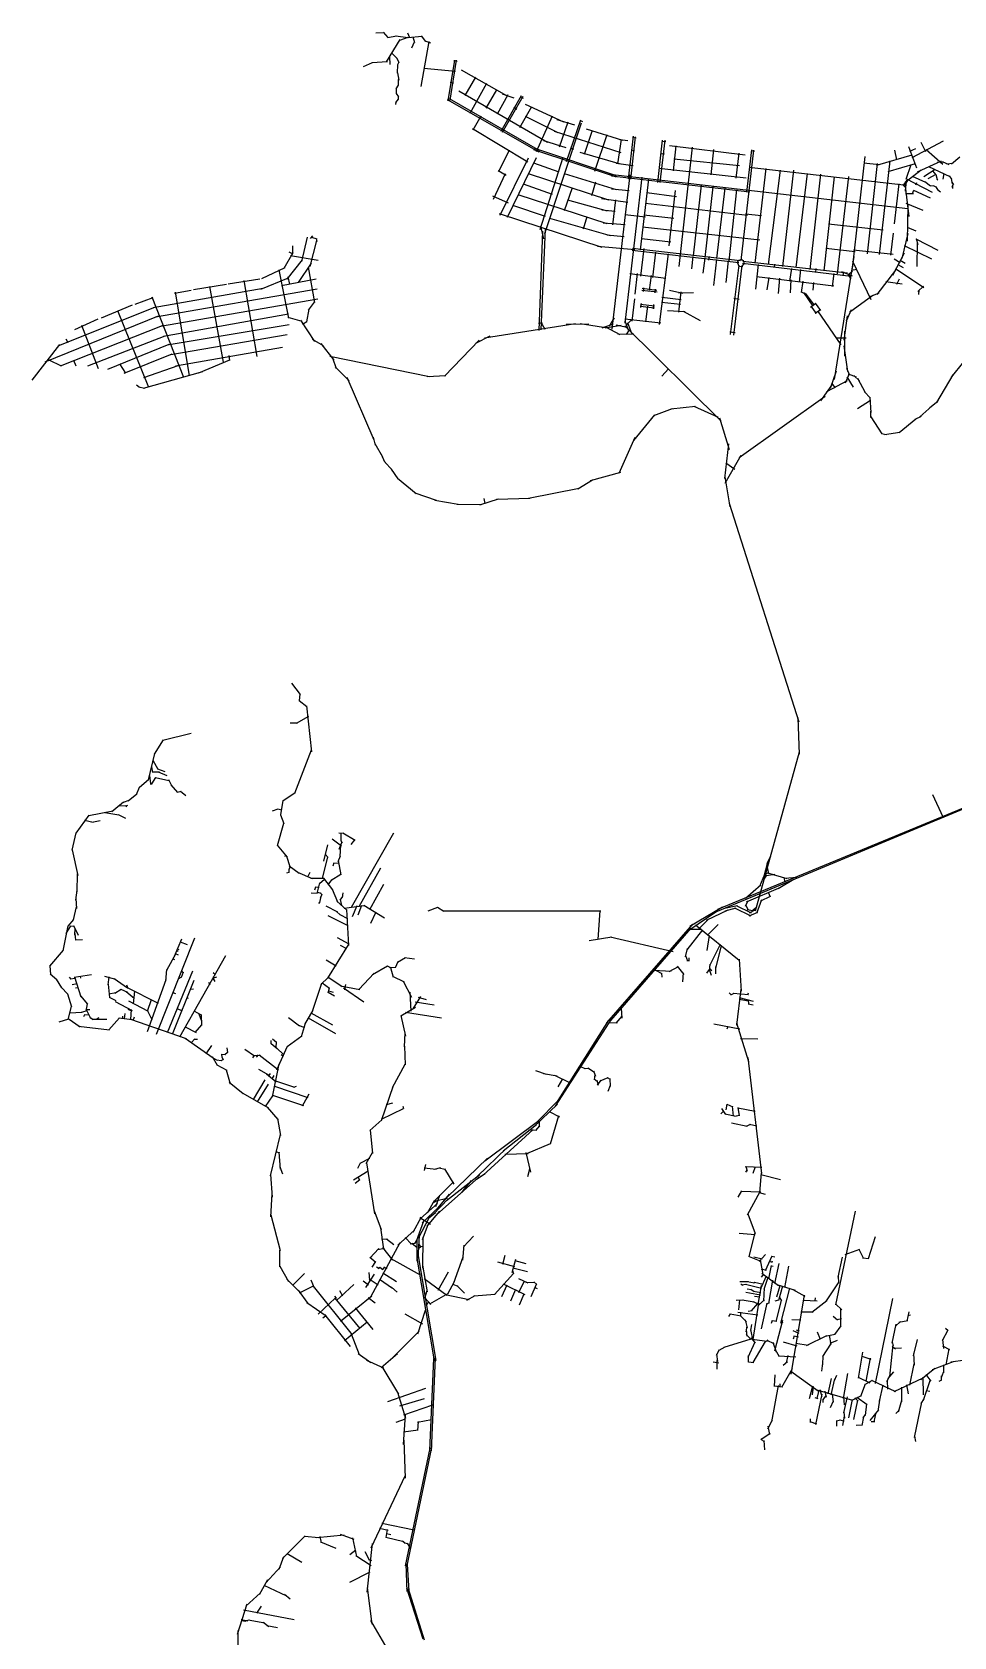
# Model space of a CAD drawing. Header units: inches. Extents: x 723427 to 759408, y 6910722 to 6968430.
# Drawn here: x 743049 to 749044, y 6952862 to 6963302 of the extents above; entities that cross this region are included whole.
import ezdxf

# ---------------------------------------------------------------- set-up
doc = ezdxf.new("R2010")
doc.units = ezdxf.units.IN
doc.header["$MEASUREMENT"] = 0

msp = doc.modelspace()

# ---------------------------------------------------------------- linework, layer by layer
for points in [[(745283, 6963296), (745335, 6963300)], [(745331, 6963302), (745363, 6963266)], [(745354, 6963108), (745442, 6963253)], [(745360, 6963267), (745420, 6963277)], [(745413, 6963277), (745494, 6963266)], [(745440, 6963250), (745495, 6963268)], [(745491, 6963298), (745502, 6963266)], [(745492, 6963267), (745586, 6963276)], [(745524, 6963271), (745535, 6963234)], [(745579, 6963277), (745608, 6963241)], [(745388, 6963165), (745422, 6963131)], [(745518, 6963200), (745535, 6963238)], [(745579, 6962947), (745630, 6963240)], [(745603, 6963244), (745639, 6963231)], [(745203, 6963078), (745263, 6963105)], [(745258, 6963104), (745360, 6963110)], [(745372, 6963141), (745376, 6963090)], [(745421, 6963132), (745434, 6963104)], [(745426, 6963035), (745427, 6963092)], [(745427, 6963090), (745434, 6963105)], [(745597, 6963067), (745802, 6963048)], [(745754, 6962854), (745797, 6963120)], [(745768, 6962859), (745809, 6963119)], [(745791, 6963117), (745814, 6963112)], [(745839, 6963056), (746133, 6962889)], [(745417, 6962933), (745432, 6962957)], [(745426, 6963037), (745433, 6962990)], [(745431, 6962956), (745432, 6962993)], [(745768, 6962976), (745790, 6962971)], [(745866, 6962890), (745934, 6963008)], [(745897, 6962775), (746007, 6962969)], [(745414, 6962830), (745416, 6962847)], [(745415, 6962844), (745432, 6962866)], [(745417, 6962903), (745432, 6962881)], [(745418, 6962902), (745418, 6962934)], [(745431, 6962865), (745432, 6962885)], [(745749, 6962863), (746345, 6962523)], [(745762, 6962869), (746349, 6962532)], [(745824, 6962919), (746400, 6962586)], [(746002, 6962807), (746071, 6962927)], [(746075, 6962770), (746145, 6962895)], [(746099, 6962657), (746232, 6962889)], [(746106, 6962901), (746182, 6962875)], [(746107, 6962650), (746243, 6962886)], [(746222, 6962882), (746243, 6962871)], [(746256, 6962832), (746504, 6962718)], [(745917, 6962665), (745970, 6962757)], [(746181, 6962813), (746202, 6962800)], [(746220, 6962681), (746298, 6962817)], [(746255, 6962754), (746467, 6962648)], [(746328, 6962526), (746433, 6962757)], [(746462, 6962734), (746575, 6962699)], [(746525, 6962459), (746618, 6962731)], [(745913, 6962674), (746273, 6962458)], [(746383, 6961991), (746622, 6962712)], [(746444, 6962657), (746878, 6962519)], [(746479, 6962556), (746535, 6962718)], [(746612, 6962727), (746629, 6962721)], [(746641, 6962507), (746693, 6962663)], [(746651, 6962673), (746889, 6962599)], [(746708, 6962398), (746788, 6962636)], [(746927, 6962348), (746959, 6962625)], [(746083, 6962394), (746153, 6962536)], [(746310, 6962538), (746847, 6962361)], [(746316, 6962547), (746846, 6962369)], [(746375, 6962596), (746519, 6962552)], [(746552, 6962546), (746570, 6962540)], [(746610, 6962521), (746874, 6962444)], [(746858, 6962444), (746882, 6962604)], [(746870, 6962603), (746923, 6962597)], [(746942, 6962346), (746973, 6962621)], [(746944, 6962535), (746967, 6962532)], [(746953, 6962618), (746977, 6962615)], [(747118, 6962323), (747149, 6962598)], [(747133, 6962323), (747166, 6962598)], [(747145, 6962593), (747170, 6962590)], [(747195, 6962564), (747685, 6962504)], [(747219, 6962400), (747238, 6962562)], [(747256, 6961776), (747344, 6962554)], [(747464, 6962373), (747483, 6962538)], [(747661, 6961816), (747743, 6962533)], [(747697, 6962260), (747729, 6962535)], [(747724, 6962531), (747746, 6962528)], [(748658, 6962534), (748671, 6962471)], [(748749, 6962558), (748801, 6962419)], [(748757, 6962528), (748797, 6962544)], [(748773, 6962486), (748975, 6962595)], [(748828, 6962585), (748858, 6962526)], [(748864, 6962539), (748971, 6962443)], [(746093, 6962111), (746276, 6962483)], [(746140, 6962097), (746330, 6962485)], [(746310, 6962451), (746475, 6962392)], [(746353, 6962018), (746503, 6962489)], [(746847, 6962450), (746958, 6962435)], [(747124, 6962416), (747692, 6962353)], [(747137, 6962512), (747161, 6962509)], [(747223, 6962478), (747649, 6962435)], [(747627, 6962351), (747646, 6962514)], [(747713, 6962423), (748736, 6962307)], [(747751, 6961799), (747823, 6962415)], [(748384, 6961763), (748467, 6962492)], [(748458, 6962451), (748558, 6962440)], [(748481, 6961859), (748547, 6962446)], [(748549, 6962439), (748773, 6962503)], [(748559, 6961854), (748628, 6962465)], [(748615, 6962394), (748793, 6962446)], [(748733, 6962345), (748765, 6962440)], [(748807, 6962392), (748963, 6962465)], [(748878, 6962428), (749018, 6962363)], [(748935, 6962456), (748977, 6962457)], [(748967, 6962460), (749011, 6962441)], [(748998, 6962444), (749035, 6962449)], [(749027, 6962445), (749083, 6962491)], [(746049, 6962216), (746128, 6962381)], [(746079, 6962402), (746132, 6962372)], [(746242, 6962314), (746430, 6962248)], [(746274, 6962382), (746798, 6962210)], [(746509, 6962383), (746848, 6962278)], [(746688, 6962238), (746714, 6962327)], [(746806, 6962378), (748743, 6962154)], [(746816, 6962367), (747717, 6962262)], [(746822, 6961369), (746938, 6962373)], [(746906, 6961408), (747016, 6962358)], [(747005, 6961885), (747060, 6962346)], [(747838, 6961790), (747916, 6962404)], [(747930, 6961778), (748002, 6962403)], [(748018, 6961770), (748091, 6962383)], [(748109, 6961758), (748178, 6962378)], [(748199, 6961748), (748268, 6962361)], [(748287, 6961729), (748360, 6962362)], [(748658, 6962055), (748688, 6962315)], [(748710, 6962311), (748727, 6962292)], [(748718, 6962308), (748740, 6962339)], [(748727, 6962325), (748830, 6962405)], [(748728, 6962268), (748734, 6962322)], [(748729, 6962310), (748748, 6962344)], [(748731, 6962349), (748903, 6962261)], [(748772, 6962365), (748859, 6962326)], [(748797, 6962309), (748803, 6962323)], [(748848, 6962363), (748922, 6962410)], [(748854, 6962329), (748892, 6962301)], [(748876, 6962349), (748928, 6962378)], [(748905, 6962400), (748927, 6962373)], [(748926, 6962376), (748935, 6962342)], [(748933, 6962346), (748939, 6962339)], [(748974, 6962344), (748981, 6962382)], [(749013, 6962367), (749029, 6962344)], [(749026, 6962349), (749032, 6962315)], [(749027, 6962330), (749042, 6962309)], [(749033, 6962292), (749041, 6962316)], [(746043, 6962236), (746145, 6962191)], [(746208, 6962245), (746786, 6962056)], [(746512, 6962141), (746563, 6962290)], [(746530, 6962211), (746788, 6962138)], [(746752, 6962220), (746922, 6962195)], [(746817, 6962283), (746931, 6962271)], [(746826, 6962048), (746844, 6962211)], [(747046, 6962259), (747240, 6962233)], [(747192, 6961911), (747234, 6962271)], [(747349, 6961847), (747403, 6962307)], [(747425, 6961835), (747479, 6962295)], [(747502, 6961829), (747556, 6962287)], [(747582, 6961814), (747632, 6962276)], [(748726, 6962299), (748751, 6962102)], [(748729, 6962251), (748780, 6962252)], [(748775, 6962251), (748784, 6962273)], [(748781, 6962273), (748889, 6962224)], [(748890, 6962302), (748910, 6962303)], [(748908, 6962303), (748927, 6962295)], [(748926, 6962296), (748940, 6962274)], [(748937, 6962277), (748956, 6962262)], [(749034, 6962302), (749035, 6962285)], [(746087, 6962122), (746754, 6961903)], [(746173, 6962177), (746385, 6962104)], [(746635, 6962023), (746658, 6962103)], [(746754, 6962145), (746840, 6962136)], [(746903, 6962116), (747038, 6962101)], [(747026, 6962113), (747222, 6962092)], [(747037, 6962188), (747701, 6962111)], [(747689, 6962119), (747792, 6962108)], [(748732, 6962190), (748841, 6962144)], [(748741, 6961942), (748746, 6962175)], [(746347, 6961361), (746371, 6962007)], [(746356, 6962040), (746375, 6961958)], [(746360, 6961364), (746387, 6962019)], [(746413, 6962091), (746809, 6961979)], [(746763, 6962060), (746906, 6962050)], [(747018, 6962034), (747781, 6961950)], [(748228, 6962054), (748583, 6962015)], [(748740, 6962033), (748796, 6962009)], [(744745, 6961862), (744745, 6961911)], [(744802, 6961810), (744840, 6961967)], [(744857, 6961777), (744901, 6961945)], [(744860, 6961959), (744875, 6961976)], [(744866, 6961967), (744900, 6961957)], [(744897, 6961959), (744901, 6961940)], [(746725, 6961909), (746968, 6961888)], [(746787, 6961983), (746899, 6961973)], [(746954, 6961897), (747653, 6961815)], [(747008, 6961714), (747030, 6961895)], [(747011, 6961960), (747202, 6961938)], [(748211, 6961896), (748401, 6961874)], [(748634, 6961851), (748651, 6961993)], [(748708, 6961830), (748746, 6961992)], [(748721, 6961913), (748897, 6961826)], [(748795, 6961957), (748940, 6961883)], [(748799, 6961959), (748808, 6961919)], [(748805, 6961777), (748807, 6961928)], [(744687, 6961766), (744746, 6961868)], [(744707, 6961695), (744807, 6961820)], [(744718, 6961872), (744745, 6961860)], [(744730, 6961848), (744908, 6961818)], [(744782, 6961673), (744866, 6961799)], [(746951, 6961883), (747645, 6961802)], [(747085, 6961706), (747104, 6961871)], [(747128, 6961399), (747187, 6961859)], [(747340, 6961761), (747348, 6961842)], [(747413, 6961733), (747425, 6961831)], [(747450, 6961819), (747453, 6961843)], [(747482, 6961654), (747502, 6961823)], [(747563, 6961672), (747578, 6961813)], [(747634, 6961800), (747645, 6961818)], [(747634, 6961805), (747646, 6961774)], [(747636, 6961813), (747665, 6961825)], [(747659, 6961826), (747680, 6961808)], [(747663, 6961773), (747681, 6961799)], [(747669, 6961798), (748376, 6961715)], [(747670, 6961812), (748351, 6961735)], [(747674, 6961818), (747680, 6961792)], [(747755, 6961630), (747773, 6961790)], [(747876, 6961770), (747878, 6961792)], [(748267, 6961042), (748395, 6961841)], [(748384, 6961812), (748503, 6961563)], [(748390, 6961885), (748649, 6961858)], [(748646, 6961721), (748722, 6961865)], [(748656, 6961826), (748694, 6961803)], [(748679, 6961791), (748713, 6961771)], [(748694, 6961818), (748726, 6961799)], [(744323, 6961664), (744530, 6961697)], [(744426, 6961685), (744510, 6961192)], [(744536, 6961630), (744716, 6961703)], [(744543, 6961699), (744694, 6961771)], [(744654, 6961755), (744716, 6961441)], [(744670, 6961654), (744895, 6961696)], [(744712, 6961709), (744722, 6961661)], [(744845, 6961773), (744885, 6961542)], [(746935, 6961731), (747171, 6961702)], [(746970, 6961596), (746985, 6961732)], [(747064, 6961624), (747076, 6961718)], [(747591, 6961335), (747646, 6961786)], [(747612, 6961330), (747667, 6961784)], [(747642, 6961779), (747670, 6961776)], [(747759, 6961712), (748262, 6961652)], [(747830, 6961626), (747842, 6961706)], [(747902, 6961602), (747912, 6961700)], [(747977, 6961681), (747989, 6961765)], [(747980, 6961605), (747986, 6961690)], [(748040, 6961674), (748048, 6961757)], [(748145, 6961738), (748148, 6961763)], [(748253, 6961646), (748265, 6961732)], [(748312, 6961744), (748382, 6961716)], [(748323, 6961716), (748328, 6961743)], [(748355, 6961724), (748384, 6961746)], [(748355, 6961722), (748374, 6961697)], [(748378, 6961754), (748413, 6961759)], [(748544, 6961595), (748666, 6961754)], [(748663, 6961763), (748849, 6961641)], [(748672, 6961662), (748689, 6961696)], [(743828, 6961580), (744034, 6961057)], [(743836, 6961511), (744552, 6961635)], [(743850, 6961450), (744903, 6961631)], [(743974, 6961604), (744084, 6961624)], [(743979, 6961609), (744071, 6961068)], [(744099, 6961627), (744313, 6961661)], [(744202, 6961647), (744291, 6961155)], [(747013, 6961623), (747114, 6961612)], [(747016, 6961635), (747111, 6961624)], [(747024, 6961615), (747027, 6961639)], [(747101, 6961606), (747103, 6961629)], [(747195, 6961623), (747281, 6961603)], [(747252, 6961606), (747349, 6961608)], [(747254, 6961480), (747269, 6961612)], [(748051, 6961613), (748086, 6961594)], [(748052, 6961607), (748063, 6961682)], [(748066, 6961608), (748127, 6961520)], [(748077, 6961603), (748134, 6961526)], [(748128, 6961622), (748132, 6961672)], [(748364, 6961480), (748516, 6961590)], [(748499, 6961581), (748557, 6961605)], [(748601, 6961680), (748707, 6961664)], [(748810, 6961614), (748845, 6961649)], [(748816, 6961595), (748817, 6961624)], [(743218, 6961260), (743850, 6961515)], [(743499, 6961444), (743702, 6961527)], [(743604, 6961491), (743805, 6960991)], [(743718, 6961531), (743836, 6961576)], [(743883, 6961389), (744907, 6961566)], [(744835, 6961417), (744850, 6961500)], [(744846, 6961492), (744885, 6961546)], [(746951, 6961421), (746968, 6961566)], [(747003, 6961518), (747096, 6961507)], [(747005, 6961532), (747097, 6961521)], [(747007, 6961510), (747011, 6961537)], [(747041, 6961416), (747054, 6961520)], [(747089, 6961501), (747092, 6961529)], [(747141, 6961544), (747266, 6961531)], [(747145, 6961578), (747269, 6961562)], [(747180, 6961490), (747296, 6961484)], [(747282, 6961487), (747394, 6961425)], [(747612, 6961572), (747648, 6961565)], [(748102, 6961550), (748113, 6961558)], [(748111, 6961513), (748146, 6961538)], [(748113, 6961518), (748148, 6961472)], [(748141, 6961538), (748176, 6961490)], [(748142, 6961473), (748175, 6961497)], [(748156, 6961488), (748309, 6961268)], [(748344, 6961424), (748377, 6961498)], [(743133, 6961157), (743871, 6961455)], [(743233, 6961130), (743897, 6961393)], [(743327, 6961368), (743479, 6961437)], [(743369, 6961396), (743479, 6961114)], [(743902, 6961324), (744717, 6961468)], [(743927, 6961268), (744721, 6961400)], [(744711, 6961447), (744802, 6961422)], [(744795, 6961427), (744886, 6961288)], [(744808, 6961401), (744836, 6961420)], [(745991, 6961313), (746582, 6961406)], [(746343, 6961409), (746368, 6961410)], [(746358, 6961415), (746384, 6961369)], [(746521, 6961401), (746669, 6961403)], [(746613, 6961407), (746792, 6961379)], [(746755, 6961378), (746823, 6961402)], [(746775, 6961378), (746879, 6961396)], [(746778, 6961384), (746870, 6961334)], [(746803, 6961389), (746837, 6961442)], [(746847, 6961398), (746916, 6961383)], [(746903, 6961437), (747137, 6961410)], [(746903, 6961392), (747531, 6960771)], [(746904, 6961424), (746926, 6961365)], [(746917, 6961399), (746950, 6961433)], [(746921, 6961412), (746946, 6961344)], [(748330, 6961297), (748351, 6961455)], [(743049, 6961037), (743228, 6961269)], [(743267, 6961306), (743281, 6961282)], [(743412, 6961130), (743913, 6961327)], [(743540, 6961110), (743941, 6961271)], [(743950, 6961205), (744707, 6961334)], [(744869, 6961304), (744942, 6961262)], [(744927, 6961275), (745010, 6961168)], [(745731, 6961063), (745956, 6961297)], [(745934, 6961279), (746027, 6961326)], [(746857, 6961337), (746962, 6961338)], [(746915, 6961334), (746934, 6961366)], [(747586, 6961352), (747622, 6961348)], [(748276, 6961312), (748342, 6961312)], [(748334, 6961193), (748334, 6961356)], [(743157, 6961170), (743237, 6961130)], [(743317, 6961167), (743332, 6961130)], [(743648, 6961084), (743960, 6961208)], [(743981, 6961130), (744678, 6961253)], [(744132, 6961085), (744335, 6961170)], [(744327, 6961197), (744332, 6961166)], [(744985, 6961193), (745632, 6961061)], [(745003, 6961182), (745026, 6961114)], [(748328, 6961260), (748351, 6961095)], [(749028, 6961057), (749189, 6961256)], [(743616, 6961144), (743655, 6961082)], [(743772, 6960986), (744158, 6961093)], [(743776, 6961054), (743999, 6961134)], [(745019, 6961125), (745110, 6961034)], [(745095, 6961058), (745271, 6960650)], [(745618, 6961062), (745740, 6961067)], [(747143, 6961063), (747188, 6961111)], [(748241, 6960986), (748281, 6961099)], [(748339, 6961021), (748365, 6961081)], [(748345, 6961115), (748365, 6961070)], [(748347, 6961059), (748388, 6960993)], [(748357, 6961078), (748407, 6961059)], [(748393, 6961067), (748430, 6961033)], [(748932, 6960893), (749039, 6961073)], [(743727, 6961007), (743748, 6960993)], [(743743, 6960995), (743780, 6960986)], [(748178, 6960903), (748251, 6961007)], [(748217, 6960963), (748352, 6961036)], [(748248, 6961019), (748271, 6960987)], [(748416, 6961051), (748466, 6960957)], [(748463, 6960962), (748498, 6960922)], [(747093, 6960808), (747213, 6960854)], [(747202, 6960852), (747363, 6960868)], [(747352, 6960869), (747510, 6960796)], [(747646, 6960535), (748207, 6960933)], [(748417, 6960854), (748501, 6960908)], [(748496, 6960926), (748504, 6960827)], [(748823, 6960798), (748899, 6960869)], [(748888, 6960860), (748938, 6960900)], [(746961, 6960646), (747099, 6960812)], [(747520, 6960792), (747581, 6960586)], [(748503, 6960798), (748575, 6960689)], [(748504, 6960794), (748504, 6960835)], [(748687, 6960697), (748796, 6960787)], [(748791, 6960784), (748833, 6960804)], [(745266, 6960666), (745280, 6960615)], [(746867, 6960433), (746970, 6960666)], [(748572, 6960691), (748602, 6960684)], [(748592, 6960685), (748692, 6960699)], [(745277, 6960625), (745327, 6960539)], [(745318, 6960557), (745341, 6960507)], [(747554, 6960398), (747580, 6960624)], [(747556, 6960367), (747661, 6960549)], [(745339, 6960510), (745392, 6960449)], [(745384, 6960459), (745427, 6960396)], [(746680, 6960384), (746877, 6960438)], [(747560, 6960500), (747619, 6960459)], [(745424, 6960399), (745546, 6960300)], [(746277, 6960269), (746607, 6960334)], [(746598, 6960330), (746693, 6960390)], [(747553, 6960408), (747586, 6960213)], [(745538, 6960304), (745676, 6960256)], [(745668, 6960258), (745820, 6960231)], [(745812, 6960232), (745970, 6960228)], [(745960, 6960227), (746081, 6960266)], [(745987, 6960267), (745993, 6960236)], [(746069, 6960264), (746288, 6960271)], [(747581, 6960238), (748034, 6958814)], [(744736, 6959066), (744792, 6958993)], [(744787, 6958951), (744791, 6958998)], [(744786, 6958954), (744835, 6958914)], [(744833, 6958918), (744866, 6958619)], [(744726, 6958809), (744774, 6958809)], [(744769, 6958807), (744848, 6958851)], [(748029, 6958840), (748037, 6958605)], [(743845, 6958604), (743902, 6958698)], [(743898, 6958695), (744083, 6958741)], [(743805, 6958438), (743847, 6958608)], [(743833, 6958565), (743866, 6958508)], [(744757, 6958352), (744866, 6958632)], [(747754, 6957585), (748039, 6958620)], [(743811, 6958466), (743819, 6958411)], [(743824, 6958522), (743832, 6958486)], [(743828, 6958411), (743854, 6958452)], [(743830, 6958489), (743876, 6958489)], [(743851, 6958452), (743938, 6958434)], [(743864, 6958510), (743911, 6958492)], [(743868, 6958490), (743924, 6958466)], [(743674, 6958302), (743730, 6958346)], [(743728, 6958343), (743746, 6958390)], [(743744, 6958388), (743808, 6958442)], [(743817, 6958412), (743830, 6958412)], [(743935, 6958439), (743955, 6958400)], [(743951, 6958406), (743994, 6958356)], [(743993, 6958357), (744019, 6958363)], [(744014, 6958365), (744048, 6958335)], [(744680, 6958302), (744760, 6958356)], [(748905, 6958343), (748972, 6958197)], [(743568, 6958232), (743642, 6958294)], [(743609, 6958268), (743662, 6958270)], [(743638, 6958291), (743684, 6958307)], [(743656, 6958269), (743671, 6958273)], [(743656, 6958270), (743665, 6958262)], [(744612, 6958235), (744649, 6958249)], [(744646, 6958249), (744672, 6958243)], [(744666, 6958209), (744681, 6958303)], [(747481, 6957572), (749136, 6958263)], [(747508, 6957596), (749105, 6958255)], [(743334, 6958090), (743420, 6958207)], [(743390, 6958175), (743446, 6958163)], [(743417, 6958206), (743574, 6958235)], [(743438, 6958163), (743492, 6958173)], [(743521, 6958226), (743613, 6958211)], [(743608, 6958213), (743655, 6958188)], [(744644, 6958011), (744686, 6958156)], [(744665, 6958211), (744686, 6958154)], [(743310, 6957980), (743336, 6958093)], [(745001, 6958054), (745061, 6958008)], [(745043, 6958093), (745074, 6958091)], [(745046, 6957987), (745063, 6958031)], [(745057, 6958042), (745064, 6958028)], [(745058, 6958038), (745058, 6958093)], [(745070, 6958093), (745150, 6958046)], [(745124, 6958018), (745148, 6958047)], [(745125, 6957609), (745401, 6958092)], [(743310, 6957982), (743345, 6957816)], [(744643, 6958013), (744707, 6957935)], [(744693, 6957941), (744701, 6957945)], [(744704, 6957941), (744724, 6957875)], [(744938, 6957796), (744972, 6957936)], [(744945, 6957908), (744971, 6958015)], [(744955, 6957955), (744973, 6957933)], [(745039, 6957907), (745054, 6957943)], [(745053, 6957936), (745057, 6958018)], [(747829, 6957894), (747854, 6957943)], [(743341, 6957709), (743343, 6957826)], [(744705, 6957832), (744721, 6957836)], [(744720, 6957854), (744730, 6957877)], [(744720, 6957834), (744720, 6957858)], [(744721, 6957879), (744785, 6957830)], [(744775, 6957836), (744870, 6957796)], [(744841, 6957806), (744858, 6957836)], [(744993, 6957784), (745057, 6957823)], [(745007, 6957879), (745012, 6957899)], [(745009, 6957897), (745044, 6957895)], [(745040, 6957912), (745056, 6957819)], [(745175, 6957614), (745316, 6957865)], [(747782, 6957746), (747813, 6957823)], [(747809, 6957811), (747834, 6957903)], [(747811, 6957825), (747839, 6957834)], [(747825, 6957816), (747878, 6957823)], [(747829, 6957867), (747837, 6957829)], [(747831, 6957833), (747956, 6957796)], [(743332, 6957654), (743342, 6957719)], [(744861, 6957798), (744946, 6957798)], [(744888, 6957722), (744893, 6957741)], [(744891, 6957741), (744915, 6957739)], [(744903, 6957699), (744919, 6957768)], [(744917, 6957764), (744951, 6957792)], [(744944, 6957799), (745003, 6957722)], [(744975, 6957755), (744998, 6957788)], [(745000, 6957727), (745035, 6957643)], [(745244, 6957595), (745335, 6957759)], [(747689, 6957669), (747788, 6957755)], [(747694, 6957645), (747918, 6957739)], [(747808, 6957789), (747829, 6957819)], [(747900, 6957730), (748003, 6957791)], [(747939, 6957803), (747941, 6957773)], [(747945, 6957798), (748021, 6957804)], [(743333, 6957665), (743337, 6957601)], [(744863, 6957703), (744904, 6957700)], [(744904, 6957707), (744926, 6957701)], [(744913, 6957633), (744921, 6957644)], [(744920, 6957640), (744928, 6957678)], [(744923, 6957703), (744936, 6957690)], [(744925, 6957672), (744936, 6957691)], [(744959, 6957617), (745034, 6957578)], [(745031, 6957649), (745095, 6957590)], [(745052, 6957655), (745070, 6957678)], [(745053, 6957660), (745060, 6957620)], [(745068, 6957673), (745072, 6957703)], [(745077, 6957603), (745208, 6957621)], [(745132, 6957548), (745163, 6957620)], [(745169, 6957560), (745194, 6957622)], [(745205, 6957622), (745340, 6957539)], [(747551, 6957602), (747637, 6957621)], [(747627, 6957621), (747724, 6957573)], [(747688, 6957615), (747705, 6957653)], [(747688, 6957624), (747706, 6957591)], [(747761, 6957570), (747794, 6957659)], [(747788, 6957651), (747851, 6957681)], [(747836, 6957707), (747849, 6957677)], [(743282, 6957486), (743319, 6957529)], [(743318, 6957526), (743337, 6957611)], [(744972, 6957555), (745102, 6957490)], [(745029, 6957582), (745052, 6957559)], [(745049, 6957561), (745099, 6957536)], [(745093, 6957594), (745106, 6957361)], [(745252, 6957505), (745285, 6957575)], [(745624, 6957585), (745688, 6957609)], [(745685, 6957609), (745726, 6957583)], [(745721, 6957585), (746748, 6957585)], [(746729, 6957400), (746744, 6957587)], [(747320, 6957459), (747495, 6957579)], [(747327, 6957485), (747538, 6957611)], [(747385, 6957468), (747447, 6957532)], [(747435, 6957524), (747576, 6957593)], [(747556, 6957585), (747627, 6957605)], [(747617, 6957605), (747722, 6957552)], [(747699, 6957595), (747736, 6957588)], [(747713, 6957552), (747768, 6957577)], [(747715, 6957572), (747756, 6957595)], [(747729, 6957585), (747761, 6957611)], [(743251, 6957325), (743283, 6957488)], [(743271, 6957439), (743301, 6957487)], [(743298, 6957485), (743318, 6957489)], [(743317, 6957490), (743348, 6957427)], [(743326, 6957439), (743330, 6957395)], [(743327, 6957428), (743329, 6957472)], [(743858, 6956783), (744107, 6957409)], [(743975, 6957290), (744022, 6957404)], [(745033, 6957411), (745108, 6957370)], [(746672, 6957392), (746818, 6957417)], [(746787, 6956856), (747345, 6957499)], [(746808, 6957417), (747218, 6957321)], [(746812, 6956873), (747335, 6957472)], [(747308, 6957331), (747410, 6957462)], [(747324, 6957466), (747402, 6957466)], [(747362, 6957494), (747648, 6957265)], [(747439, 6957328), (747453, 6957426)], [(747440, 6957428), (747511, 6957497)], [(743163, 6957225), (743253, 6957329)], [(743329, 6957397), (743377, 6957400)], [(743925, 6957200), (743985, 6957310)], [(743978, 6957308), (743999, 6957299)], [(743987, 6957330), (743999, 6957324)], [(743992, 6957339), (744003, 6957334)], [(744011, 6957383), (744058, 6957366)], [(744971, 6957148), (745107, 6957364)], [(745053, 6957362), (745094, 6957341)], [(747298, 6957286), (747312, 6957341)], [(747457, 6957229), (747526, 6957369)], [(747495, 6957211), (747533, 6957361)], [(743163, 6957227), (743169, 6957171)], [(743919, 6957127), (743925, 6957203)], [(743929, 6956794), (744093, 6957196)], [(743962, 6957276), (743975, 6957270)], [(744010, 6956766), (744308, 6957294)], [(744020, 6957195), (744032, 6957179)], [(744960, 6957267), (745027, 6957228)], [(745263, 6957172), (745360, 6957228)], [(745357, 6957227), (745383, 6957214)], [(745372, 6957218), (745415, 6957219)], [(745380, 6957217), (745396, 6957155)], [(745413, 6957218), (745429, 6957255)], [(745426, 6957252), (745476, 6957283)], [(745470, 6957283), (745536, 6957274)], [(747093, 6957199), (747205, 6957192)], [(747103, 6957200), (747143, 6957178)], [(747192, 6957190), (747252, 6957224)], [(747244, 6957225), (747287, 6957171)], [(747298, 6957295), (747311, 6957261)], [(747307, 6957263), (747323, 6957263)], [(747321, 6957260), (747321, 6957280)], [(747437, 6957180), (747461, 6957213)], [(747455, 6957192), (747459, 6957239)], [(747455, 6957211), (747470, 6957198)], [(747455, 6957200), (747464, 6957168)], [(747496, 6957175), (747496, 6957224)], [(747647, 6957271), (747660, 6957062)], [(743167, 6957176), (743210, 6957139)], [(743206, 6957142), (743240, 6957084)], [(743290, 6957153), (743300, 6957142)], [(743297, 6957143), (743329, 6957147)], [(743309, 6957107), (743342, 6957113)], [(743323, 6957154), (743434, 6957171)], [(743324, 6957157), (743366, 6957027)], [(743362, 6957161), (743364, 6957148)], [(743519, 6957161), (743591, 6957142)], [(743543, 6957104), (743549, 6957156)], [(743543, 6957109), (743551, 6957021)], [(743583, 6957146), (743668, 6957085)], [(743663, 6957105), (743671, 6957082)], [(743798, 6956800), (743921, 6957138)], [(743962, 6956784), (744102, 6957134)], [(743999, 6957143), (744022, 6957156)], [(744020, 6957154), (744034, 6957188)], [(744195, 6957122), (744205, 6957105)], [(744223, 6957147), (744249, 6957157)], [(744223, 6957155), (744233, 6957155)], [(744224, 6957148), (744238, 6957125)], [(744226, 6957184), (744241, 6957171)], [(744873, 6956932), (744933, 6957114)], [(744927, 6957107), (744974, 6957152)], [(744936, 6957118), (744983, 6957083)], [(744971, 6957156), (745064, 6957094)], [(745055, 6957097), (745179, 6957074)], [(745086, 6957106), (745080, 6957072)], [(745174, 6957073), (745273, 6957179)], [(745392, 6957160), (745468, 6957123)], [(745462, 6957128), (745517, 6957023)], [(747142, 6957181), (747144, 6957154)], [(747280, 6957124), (747284, 6957182)], [(743237, 6957088), (743281, 6957044)], [(743279, 6957046), (743305, 6956960)], [(743331, 6957084), (743351, 6957086)], [(743363, 6957033), (743409, 6956978)], [(743547, 6957045), (743594, 6957054)], [(743549, 6957025), (743593, 6957003)], [(743587, 6957051), (743627, 6957076)], [(743589, 6956996), (743699, 6956938)], [(743625, 6957076), (743668, 6957057)], [(743661, 6957061), (743713, 6957018)], [(743662, 6957089), (743868, 6956985)], [(743676, 6957000), (743803, 6956933)], [(743707, 6956980), (743716, 6957064)], [(743798, 6956933), (743826, 6957008)], [(743964, 6957054), (743982, 6957047)], [(744056, 6957020), (744063, 6957017)], [(744078, 6957077), (744099, 6957078)], [(744973, 6957056), (745016, 6957032)], [(744975, 6957052), (744982, 6957085)], [(744976, 6957066), (745006, 6957056)], [(745074, 6957084), (745205, 6956993)], [(745506, 6957056), (745511, 6956933)], [(745527, 6956949), (745577, 6957029)], [(745540, 6956994), (745663, 6956973)], [(745559, 6957024), (745612, 6957008)], [(747583, 6957052), (747595, 6957040)], [(747592, 6957040), (747614, 6957049)], [(747607, 6957049), (747708, 6957042)], [(747632, 6956841), (747661, 6957076)], [(747647, 6957021), (747738, 6956998)], [(747647, 6957010), (747708, 6956999)], [(747704, 6957040), (747707, 6957052)], [(747705, 6957001), (747709, 6956977)], [(743224, 6956863), (743287, 6956882)], [(743284, 6956878), (743305, 6956963)], [(743284, 6956885), (743361, 6956831)], [(743292, 6956923), (743374, 6956927)], [(743369, 6956926), (743401, 6956936)], [(743386, 6956898), (743391, 6956911)], [(743389, 6956911), (743420, 6956908)], [(743399, 6956948), (743429, 6956888)], [(743400, 6956933), (743409, 6956980)], [(743400, 6956944), (743424, 6956944)], [(743425, 6956893), (743445, 6956879)], [(743465, 6956880), (743484, 6956892)], [(743548, 6956811), (743617, 6956890)], [(743613, 6956889), (743699, 6956878)], [(743638, 6956884), (743638, 6956901)], [(743649, 6956882), (743653, 6956918)], [(743671, 6956946), (743695, 6956935)], [(743690, 6956878), (743695, 6956943)], [(743705, 6956873), (743714, 6956895)], [(743800, 6956935), (743828, 6956879)], [(743992, 6956951), (744025, 6956934)], [(744101, 6956936), (744149, 6956908)], [(744131, 6956920), (744151, 6956869)], [(744147, 6956911), (744151, 6956839)], [(744715, 6956892), (744787, 6956838)], [(744823, 6956847), (744876, 6956939)], [(744843, 6956889), (745022, 6956788)], [(744862, 6956921), (745002, 6956843)], [(745447, 6956903), (745543, 6956958)], [(745447, 6956904), (745478, 6956771)], [(745477, 6956926), (745711, 6956890)], [(746453, 6956315), (746821, 6956887)], [(746847, 6956854), (746887, 6956900)], [(746879, 6956953), (746884, 6956887)], [(747705, 6956981), (747738, 6956974)], [(743351, 6956835), (743551, 6956812)], [(743439, 6956881), (743535, 6956881)], [(743689, 6956880), (744050, 6956754)], [(744044, 6956830), (744116, 6956795)], [(744110, 6956795), (744153, 6956843)], [(744780, 6956842), (744820, 6956827)], [(744800, 6956769), (744826, 6956855)], [(745470, 6956701), (745474, 6956793)], [(746458, 6956335), (746800, 6956874)], [(746798, 6956856), (746856, 6956859)], [(747482, 6956850), (747651, 6956817)], [(747570, 6956819), (747575, 6956834)], [(747629, 6956856), (747708, 6956605)], [(744043, 6956758), (744226, 6956630)], [(744083, 6956727), (744107, 6956752)], [(744105, 6956751), (744125, 6956750)], [(744181, 6956656), (744218, 6956710)], [(744315, 6956694), (744319, 6956663)], [(744433, 6956685), (744494, 6956642)], [(744603, 6956723), (744643, 6956691)], [(744604, 6956721), (744604, 6956742)], [(744612, 6956753), (744639, 6956732)], [(744636, 6956696), (744638, 6956734)], [(744639, 6956695), (744686, 6956648)], [(744641, 6956552), (744710, 6956705)], [(744708, 6956702), (744803, 6956773)], [(745470, 6956706), (745474, 6956584)], [(747655, 6956756), (747769, 6956752)], [(744220, 6956637), (744252, 6956582)], [(744223, 6956630), (744253, 6956615)], [(744247, 6956617), (744281, 6956613)], [(744250, 6956584), (744314, 6956548)], [(744278, 6956613), (744291, 6956619)], [(744280, 6956654), (744306, 6956652)], [(744281, 6956654), (744283, 6956633)], [(744282, 6956636), (744291, 6956617)], [(744303, 6956651), (744320, 6956666)], [(744484, 6956629), (744494, 6956645)], [(744487, 6956644), (744533, 6956647)], [(744508, 6956634), (744522, 6956648)], [(744525, 6956649), (744652, 6956551)], [(744613, 6956376), (744656, 6956591)], [(744669, 6956650), (744683, 6956640)], [(745393, 6956436), (745475, 6956589)], [(746614, 6956572), (746646, 6956559)], [(747704, 6956631), (747793, 6955876)], [(744311, 6956551), (744337, 6956460)], [(744330, 6956471), (744422, 6956398)], [(744488, 6956358), (744565, 6956486)], [(744521, 6956556), (744585, 6956519)], [(744573, 6956526), (744635, 6956474)], [(744588, 6956511), (744600, 6956528)], [(744609, 6956493), (744622, 6956515)], [(744632, 6956479), (744754, 6956439)], [(746323, 6956546), (746392, 6956523)], [(746375, 6956527), (746464, 6956513)], [(746446, 6956517), (746544, 6956468)], [(746469, 6956440), (746500, 6956493)], [(746640, 6956559), (746667, 6956563)], [(746662, 6956565), (746707, 6956537)], [(746699, 6956544), (746712, 6956510)], [(746705, 6956493), (746726, 6956476)], [(746707, 6956487), (746711, 6956521)], [(746721, 6956485), (746730, 6956452)], [(746726, 6956451), (746750, 6956485)], [(746744, 6956480), (746795, 6956502)], [(746789, 6956502), (746808, 6956490)], [(746805, 6956495), (746809, 6956442)], [(744415, 6956402), (744587, 6956303)], [(744514, 6956343), (744585, 6956459)], [(744567, 6956312), (744615, 6956382)], [(744613, 6956387), (744813, 6956320)], [(744625, 6956446), (744841, 6956372)], [(744750, 6956439), (744767, 6956446)], [(744807, 6956317), (744850, 6956396)], [(745320, 6956221), (745399, 6956449)], [(746796, 6956412), (746811, 6956452)], [(744578, 6956309), (744647, 6956229)], [(745321, 6956230), (745464, 6956300)], [(745354, 6956326), (745395, 6956336)], [(745460, 6956314), (745463, 6956299)], [(746307, 6956176), (746466, 6956328)], [(746330, 6956209), (746474, 6956357)], [(746412, 6956280), (746478, 6956246)], [(747527, 6956266), (747546, 6956282)], [(747532, 6956300), (747558, 6956261)], [(747553, 6956265), (747627, 6956250)], [(747563, 6956292), (747569, 6956327)], [(747567, 6956327), (747605, 6956311)], [(747602, 6956315), (747609, 6956250)], [(747617, 6956249), (747650, 6956256)], [(747638, 6956307), (747648, 6956253)], [(747638, 6956305), (747750, 6956282)], [(744644, 6956235), (744664, 6956124)], [(745246, 6956156), (745322, 6956225)], [(745247, 6956162), (745262, 6956008)], [(745982, 6955867), (746308, 6956163)], [(745992, 6955960), (746344, 6956221)], [(746113, 6956025), (746329, 6956195)], [(746280, 6956161), (746330, 6956158)], [(746324, 6956156), (746351, 6956187)], [(746348, 6956181), (746349, 6956219)], [(746419, 6956069), (746475, 6956254)], [(747597, 6956206), (747698, 6956185)], [(747692, 6956185), (747722, 6956198)], [(747714, 6956197), (747761, 6956188)], [(744600, 6955861), (744664, 6956131)], [(746266, 6956007), (746420, 6956072)], [(744634, 6956020), (744658, 6956012)], [(744654, 6956016), (744661, 6955906)], [(745168, 6955911), (745185, 6955946)], [(745183, 6955944), (745244, 6955976)], [(745221, 6955941), (745263, 6956013)], [(745223, 6955947), (745275, 6955614)], [(745747, 6955723), (746011, 6955977)], [(745944, 6955857), (746136, 6956044)], [(746124, 6956002), (746274, 6956008)], [(746260, 6956013), (746291, 6955885)], [(744600, 6955871), (744609, 6955724)], [(744659, 6955921), (744677, 6955875)], [(745138, 6955836), (745234, 6955895)], [(745168, 6955857), (745178, 6955833)], [(745598, 6955913), (745676, 6955906)], [(745600, 6955897), (745609, 6955936)], [(745666, 6955906), (745706, 6955915)], [(745678, 6955609), (745953, 6955852)], [(745696, 6955914), (745733, 6955905)], [(745730, 6955908), (745791, 6955808)], [(745743, 6955701), (745960, 6955871)], [(745939, 6955841), (745995, 6955877)], [(746273, 6955858), (746286, 6955907)], [(747685, 6955922), (747794, 6955918)], [(747690, 6955925), (747698, 6955893)], [(747690, 6955885), (747698, 6955898)], [(747738, 6955880), (747754, 6955923)], [(747782, 6955754), (747793, 6955882)], [(747789, 6955871), (747915, 6955837)], [(744602, 6955595), (744609, 6955744)], [(745149, 6955815), (745179, 6955837)], [(745662, 6955695), (745790, 6955822)], [(745675, 6955663), (745700, 6955737)], [(745678, 6955640), (745764, 6955742)], [(745843, 6955753), (745906, 6955831)], [(747640, 6955722), (747664, 6955765)], [(747657, 6955761), (747789, 6955757)], [(747702, 6955607), (747784, 6955760)], [(747777, 6955754), (747817, 6955742)], [(745270, 6955640), (745318, 6955512)], [(745574, 6955585), (745684, 6955681)], [(745586, 6955556), (745694, 6955657)], [(745618, 6955535), (745700, 6955632)], [(745619, 6955622), (745666, 6955702)], [(745653, 6955684), (745682, 6955702)], [(745657, 6955610), (745755, 6955712)], [(745672, 6955698), (745747, 6955717)], [(748275, 6955022), (748404, 6955632)], [(744602, 6955609), (744661, 6955375)], [(745526, 6955496), (745581, 6955594)], [(745548, 6955437), (745596, 6955570)], [(745561, 6955457), (745636, 6955597)], [(745570, 6955591), (745640, 6955547)], [(745588, 6955447), (745624, 6955545)], [(745627, 6955586), (745671, 6955623)], [(747703, 6955614), (747750, 6955486)], [(745251, 6955075), (745443, 6955428)], [(745315, 6955523), (745333, 6955384)], [(745321, 6955452), (745361, 6955449)], [(745354, 6955451), (745401, 6955416)], [(745428, 6955410), (745535, 6955508)], [(745475, 6955461), (745515, 6955418)], [(745508, 6955419), (745541, 6955423)], [(745519, 6955423), (745553, 6955396)], [(745538, 6955421), (745552, 6955446)], [(745550, 6955449), (745551, 6955307)], [(745560, 6955325), (745567, 6955474)], [(745589, 6955260), (745591, 6955462)], [(745855, 6955400), (745919, 6955469)], [(747646, 6955489), (747752, 6955480)], [(747713, 6955334), (747750, 6955492)], [(748489, 6955324), (748534, 6955466)], [(744660, 6955270), (744660, 6955379)], [(745245, 6955327), (745304, 6955388)], [(745246, 6955332), (745285, 6955301)], [(745297, 6955383), (745340, 6955392)], [(745328, 6955396), (745392, 6955313)], [(745381, 6955325), (745572, 6955218)], [(745550, 6955327), (745663, 6954659)], [(745559, 6955342), (745674, 6954661)], [(745561, 6955388), (745578, 6955404)], [(745562, 6955417), (745575, 6955402)], [(745571, 6955403), (745594, 6955404)], [(745792, 6955165), (745852, 6955335)], [(745850, 6955313), (745859, 6955410)], [(746110, 6955288), (746126, 6955345)], [(746171, 6955232), (746195, 6955319)], [(747712, 6955338), (747788, 6955306)], [(747743, 6955335), (747797, 6955322)], [(747777, 6955305), (747819, 6955349)], [(747783, 6955316), (747801, 6955219)], [(747819, 6955246), (747862, 6955342)], [(747859, 6955339), (747880, 6955334)], [(748290, 6955203), (748320, 6955333)], [(748337, 6955349), (748432, 6955384)], [(748425, 6955385), (748454, 6955328)], [(748450, 6955329), (748491, 6955325)], [(744660, 6955274), (744717, 6955175)], [(744742, 6955149), (744820, 6955227)], [(745220, 6955136), (745276, 6955222)], [(745238, 6955232), (745243, 6955184)], [(745261, 6955268), (745285, 6955305)], [(745289, 6955270), (745305, 6955259)], [(745304, 6955259), (745311, 6955267)], [(745310, 6955267), (745330, 6955253)], [(745329, 6955253), (745342, 6955269)], [(745329, 6955230), (745419, 6955174)], [(745339, 6955268), (745355, 6955258)], [(745587, 6955280), (745618, 6955108)], [(745689, 6955117), (745756, 6955237)], [(746056, 6955089), (746180, 6955226)], [(746076, 6955302), (746186, 6955272)], [(746173, 6955245), (746180, 6955224)], [(746175, 6955263), (746270, 6955240)], [(746189, 6955312), (746259, 6955292)], [(747790, 6955257), (747822, 6955248)], [(747792, 6955203), (747807, 6955223)], [(747794, 6955229), (747902, 6955148)], [(747840, 6955191), (747858, 6955278)], [(747843, 6955306), (747862, 6955300)], [(747857, 6955277), (747868, 6955275)], [(747860, 6955299), (747864, 6955309)], [(747880, 6955161), (747908, 6955291)], [(747943, 6955135), (747969, 6955274)], [(748290, 6955212), (748293, 6955163)], [(744706, 6955189), (744786, 6955109)], [(744778, 6955118), (744841, 6955031)], [(744788, 6955100), (744878, 6955147)], [(744861, 6955186), (744882, 6955133)], [(744876, 6955144), (745131, 6954827)], [(745028, 6955050), (745142, 6955154)], [(745048, 6955116), (745068, 6955081)], [(745201, 6955178), (745236, 6955152)], [(745241, 6955191), (745300, 6955152)], [(745307, 6955190), (745392, 6955132)], [(745386, 6955137), (745422, 6955105)], [(745599, 6955193), (745746, 6955085)], [(745603, 6955066), (745617, 6955116)], [(745753, 6955094), (745796, 6955174)], [(745785, 6955158), (745818, 6955143)], [(745810, 6955148), (745860, 6955099)], [(746103, 6955076), (746139, 6955153)], [(746113, 6955159), (746252, 6955090)], [(746161, 6955049), (746195, 6955124)], [(746211, 6955193), (746272, 6955165)], [(746215, 6955103), (746250, 6955179)], [(746260, 6955167), (746317, 6955171)], [(746295, 6955077), (746330, 6955156)], [(746312, 6955173), (746331, 6955154)], [(746319, 6955136), (746333, 6955129)], [(747652, 6955175), (747708, 6955174)], [(747657, 6955159), (747670, 6955151)], [(747663, 6955153), (747693, 6955156)], [(747688, 6955156), (747793, 6955132)], [(747698, 6955127), (747728, 6955123)], [(747700, 6955175), (747746, 6955165)], [(747723, 6955124), (747745, 6955110)], [(747738, 6955165), (747751, 6955170)], [(747741, 6955111), (747788, 6955103)], [(747746, 6955170), (747803, 6955158)], [(747771, 6955025), (747792, 6955149)], [(747787, 6955129), (747824, 6955211)], [(747808, 6955047), (747812, 6955134)], [(747810, 6955125), (747835, 6955202)], [(747840, 6955031), (747866, 6955182)], [(747891, 6955154), (748011, 6955118)], [(747891, 6955075), (747913, 6955149)], [(747904, 6955053), (747932, 6955147)], [(747918, 6954904), (747977, 6955131)], [(747997, 6955123), (748075, 6955078)], [(748214, 6955048), (748294, 6955166)], [(744836, 6955037), (744960, 6954951)], [(744910, 6954962), (745020, 6955065)], [(745016, 6955078), (745026, 6955065)], [(745018, 6955065), (745180, 6954868)], [(745023, 6955058), (745025, 6955068)], [(745055, 6954916), (745257, 6955081)], [(745234, 6955071), (745280, 6955036)], [(745604, 6955066), (745642, 6955025)], [(745611, 6955018), (745628, 6955042)], [(745636, 6955029), (745757, 6955098)], [(745735, 6955090), (745892, 6955058)], [(745876, 6955053), (745930, 6955084)], [(745922, 6955082), (746060, 6955091)], [(746218, 6955022), (746249, 6955095)], [(747628, 6955052), (747673, 6955055)], [(747645, 6954989), (747652, 6955056)], [(747666, 6955055), (747745, 6955043)], [(747690, 6955106), (747786, 6955088)], [(747728, 6954984), (747768, 6955032)], [(747736, 6955045), (747781, 6955024)], [(747737, 6954796), (747776, 6955034)], [(747747, 6955079), (747782, 6955074)], [(747776, 6955023), (747812, 6955054)], [(747793, 6954867), (747830, 6955034)], [(747824, 6955026), (747844, 6955037)], [(747882, 6955048), (747906, 6955054)], [(747887, 6954914), (747923, 6955050)], [(747908, 6955075), (747923, 6955048)], [(747986, 6954571), (748072, 6955085)], [(748064, 6955053), (748154, 6955049)], [(748120, 6954974), (748217, 6955051)], [(748142, 6955048), (748143, 6955068)], [(748273, 6955029), (748314, 6954989)], [(748534, 6954510), (748647, 6955064)], [(744939, 6954937), (744956, 6954952)], [(744950, 6954959), (745117, 6954752)], [(745080, 6954790), (745227, 6954913)], [(745150, 6955002), (745265, 6954862)], [(745472, 6954965), (745587, 6954899)], [(745558, 6954833), (745608, 6954988)], [(747580, 6954946), (747590, 6954964)], [(747588, 6954963), (747659, 6954952)], [(747639, 6954975), (747768, 6954958)], [(747654, 6954954), (747695, 6954913)], [(747657, 6954950), (747658, 6954974)], [(747687, 6954925), (747700, 6954873)], [(747705, 6954982), (747732, 6954986)], [(747858, 6954904), (747863, 6954923)], [(747861, 6954921), (747892, 6954916)], [(747878, 6954724), (747930, 6954922)], [(747922, 6954932), (747929, 6954905)], [(747989, 6954928), (748049, 6954925)], [(748049, 6954976), (748128, 6954976)], [(748259, 6954949), (748287, 6954926)], [(748284, 6954928), (748313, 6954934)], [(748309, 6954882), (748309, 6954999)], [(748663, 6954883), (748696, 6954915)], [(748686, 6954910), (748744, 6954920)], [(748739, 6954916), (748753, 6954977)], [(748745, 6954953), (748761, 6954957)], [(745124, 6954833), (745176, 6954699)], [(745402, 6954686), (745566, 6954851)], [(747549, 6954747), (747726, 6954801)], [(747692, 6954847), (747699, 6954884)], [(747692, 6954863), (747697, 6954819)], [(747692, 6954830), (747726, 6954797)], [(747714, 6954801), (747829, 6954787)], [(747721, 6954863), (747736, 6954788)], [(747722, 6954856), (747729, 6954895)], [(747724, 6954810), (747752, 6954773)], [(747814, 6954778), (747833, 6954794)], [(747997, 6954856), (748036, 6954839)], [(748001, 6954802), (748007, 6954823)], [(748003, 6954821), (748033, 6954815)], [(748017, 6954859), (748038, 6954854)], [(748084, 6954758), (748217, 6954822)], [(748154, 6954846), (748174, 6954799)], [(748207, 6954818), (748272, 6954832)], [(748232, 6954826), (748243, 6954764)], [(748269, 6954830), (748310, 6954887)], [(748642, 6954774), (748668, 6954897)], [(748780, 6954691), (748807, 6954797)], [(748969, 6954791), (749007, 6954860)], [(748970, 6954796), (748975, 6954739)], [(748990, 6954871), (749007, 6954856)], [(745170, 6954707), (745251, 6954648)], [(745319, 6954615), (745426, 6954707)], [(747500, 6954695), (747520, 6954731)], [(747500, 6954701), (747506, 6954653)], [(747516, 6954727), (747556, 6954750)], [(747706, 6954682), (747750, 6954782)], [(747708, 6954650), (747708, 6954693)], [(747739, 6954647), (747819, 6954785)], [(747828, 6954793), (747872, 6954771)], [(747865, 6954779), (747888, 6954717)], [(747882, 6954731), (747907, 6954687)], [(747904, 6954690), (748016, 6954684)], [(747934, 6954781), (748023, 6954756)], [(747955, 6954646), (747965, 6954692)], [(748015, 6954773), (748096, 6954760)], [(748191, 6954687), (748244, 6954767)], [(748191, 6954632), (748194, 6954693)], [(748238, 6954773), (748287, 6954793)], [(748423, 6954546), (748452, 6954714)], [(748626, 6954556), (748648, 6954764)], [(748641, 6954754), (748664, 6954737)], [(748642, 6954782), (748649, 6954756)], [(748655, 6954740), (748702, 6954743)], [(748780, 6954705), (748785, 6954629)], [(748970, 6954755), (749015, 6954732)], [(748994, 6954632), (749013, 6954736)], [(745224, 6954662), (745333, 6954613)], [(745324, 6954622), (745432, 6954442)], [(745636, 6954074), (745662, 6954673)], [(745647, 6954073), (745673, 6954677)], [(747478, 6954652), (747515, 6954645)], [(747505, 6954605), (747505, 6954661)], [(747707, 6954652), (747742, 6954648)], [(747924, 6954487), (747993, 6954608)], [(747933, 6954631), (747961, 6954655)], [(747982, 6954590), (748161, 6954464)], [(748184, 6954591), (748192, 6954644)], [(748444, 6954688), (748504, 6954669)], [(748472, 6954525), (748502, 6954675)], [(748617, 6954544), (748653, 6954586)], [(748758, 6954499), (748785, 6954638)], [(748828, 6954536), (748919, 6954610)], [(748904, 6954602), (749040, 6954655)], [(748962, 6954550), (748976, 6954585)], [(748975, 6954632), (748976, 6954580)], [(749024, 6954652), (749210, 6954677)], [(745361, 6954394), (745610, 6954481)], [(747860, 6954262), (747903, 6954498)], [(747872, 6954496), (747928, 6954490)], [(747877, 6954493), (747882, 6954567)], [(747913, 6954489), (747913, 6954508)], [(748105, 6954413), (748126, 6954496)], [(748125, 6954437), (748130, 6954492)], [(748226, 6954443), (748248, 6954543)], [(748246, 6954438), (748270, 6954542)], [(748266, 6954531), (748283, 6954565)], [(748325, 6954414), (748354, 6954576)], [(748421, 6954551), (748496, 6954516)], [(748438, 6954428), (748469, 6954509)], [(748465, 6954505), (748514, 6954532)], [(748507, 6954532), (748663, 6954458)], [(748560, 6954396), (748584, 6954500)], [(748608, 6954523), (748627, 6954561)], [(748609, 6954530), (748612, 6954474)], [(748656, 6954458), (748844, 6954547)], [(748704, 6954391), (748704, 6954487)], [(748735, 6954503), (748747, 6954443)], [(748841, 6954552), (748844, 6954437)], [(748846, 6954402), (748891, 6954536)], [(748861, 6954569), (748893, 6954527)], [(748948, 6954526), (748965, 6954534)], [(748963, 6954532), (748963, 6954561)], [(745425, 6954455), (745478, 6954285)], [(745441, 6954365), (745600, 6954414)], [(748139, 6954419), (748158, 6954414)], [(748145, 6954245), (748186, 6954442)], [(748152, 6954469), (748384, 6954403)], [(748155, 6954413), (748168, 6954467)], [(748171, 6954471), (748185, 6954426)], [(748193, 6954404), (748212, 6954432)], [(748194, 6954388), (748194, 6954409)], [(748204, 6954462), (748213, 6954422)], [(748241, 6954355), (748260, 6954397)], [(748252, 6954443), (748259, 6954390)], [(748326, 6954424), (748329, 6954373)], [(748328, 6954319), (748351, 6954425)], [(748360, 6954287), (748384, 6954406)], [(748381, 6954403), (748442, 6954433)], [(748393, 6954276), (748419, 6954403)], [(748400, 6954417), (748421, 6954395)], [(748412, 6954421), (748480, 6954374)], [(748468, 6954303), (748478, 6954379)], [(748551, 6954330), (748563, 6954415)], [(748683, 6954326), (748705, 6954403)], [(748787, 6954160), (748834, 6954389)], [(748831, 6954380), (748850, 6954411)], [(748864, 6954465), (748887, 6954462)], [(745416, 6954260), (745478, 6954282)], [(745465, 6954113), (745476, 6954306)], [(745467, 6954306), (745654, 6954373)], [(745555, 6954259), (745647, 6954277)], [(747833, 6954216), (747863, 6954275)], [(748111, 6954258), (748111, 6954281)], [(748281, 6954268), (748306, 6954275)], [(748283, 6954233), (748283, 6954271)], [(748299, 6954275), (748329, 6954269)], [(748321, 6954237), (748332, 6954298)], [(748328, 6954325), (748331, 6954285)], [(748446, 6954238), (748458, 6954295)], [(748453, 6954287), (748469, 6954309)], [(748498, 6954271), (748556, 6954339)], [(748524, 6954262), (748537, 6954323)], [(748666, 6954316), (748688, 6954338)], [(745463, 6954197), (745560, 6954209)], [(745558, 6954205), (745561, 6954263)], [(747788, 6954146), (747849, 6954188)], [(747833, 6954234), (747845, 6954180)], [(748106, 6954264), (748149, 6954249)], [(748409, 6954239), (748448, 6954242)], [(748505, 6954263), (748530, 6954263)], [(748787, 6954168), (748794, 6954133)], [(745466, 6954143), (745475, 6953895)], [(745478, 6953325), (745638, 6954091)], [(745486, 6953315), (745649, 6954095)], [(747789, 6954151), (747811, 6954129)], [(747807, 6954139), (747812, 6954079)], [(745253, 6953441), (745477, 6953915)], [(745308, 6953570), (745364, 6953556)], [(745322, 6953603), (745534, 6953559)], [(745351, 6953509), (745359, 6953560)], [(744678, 6953373), (744825, 6953520)], [(744821, 6953518), (744913, 6953510)], [(744900, 6953510), (745077, 6953526)], [(744919, 6953515), (744928, 6953475)], [(744924, 6953480), (745023, 6953439)], [(745051, 6953531), (745141, 6953499)], [(745132, 6953506), (745158, 6953386)], [(745227, 6953154), (745263, 6953471)], [(745348, 6953512), (745466, 6953483)], [(745354, 6953535), (745381, 6953529)], [(745458, 6953487), (745475, 6953473)], [(745470, 6953475), (745492, 6953469)], [(745487, 6953472), (745507, 6953439)], [(744655, 6953303), (744685, 6953385)], [(744707, 6953405), (744803, 6953348)], [(745114, 6953398), (745153, 6953429)], [(745155, 6953392), (745254, 6953327)], [(745213, 6953418), (745241, 6953363)], [(745236, 6953366), (745255, 6953360)], [(745479, 6953337), (745486, 6953158)], [(745488, 6953335), (745498, 6953161)], [(744527, 6953139), (744582, 6953236)], [(744568, 6953215), (744663, 6953318)], [(745116, 6953218), (745247, 6953286)], [(744438, 6953063), (744535, 6953149)], [(744555, 6953199), (744702, 6953130)], [(744689, 6953140), (744726, 6953109)], [(745227, 6953183), (745257, 6952946)], [(745483, 6953182), (745589, 6952850)], [(745494, 6953178), (745599, 6952843)], [(744385, 6952881), (744447, 6953077)], [(744423, 6953039), (744752, 6952976)], [(744509, 6953017), (744540, 6953062)], [(744408, 6952969), (744439, 6952964)], [(744409, 6952975), (744451, 6952968)], [(744439, 6952969), (744464, 6952973)], [(744454, 6952973), (744562, 6952955)], [(744552, 6952958), (744588, 6952930)], [(744576, 6952936), (744645, 6952924)], [(745250, 6952970), (745402, 6952708)], [(744388, 6952673), (744388, 6952904)]]:
    msp.add_lwpolyline(points)

doc.saveas('drawing.dxf')
